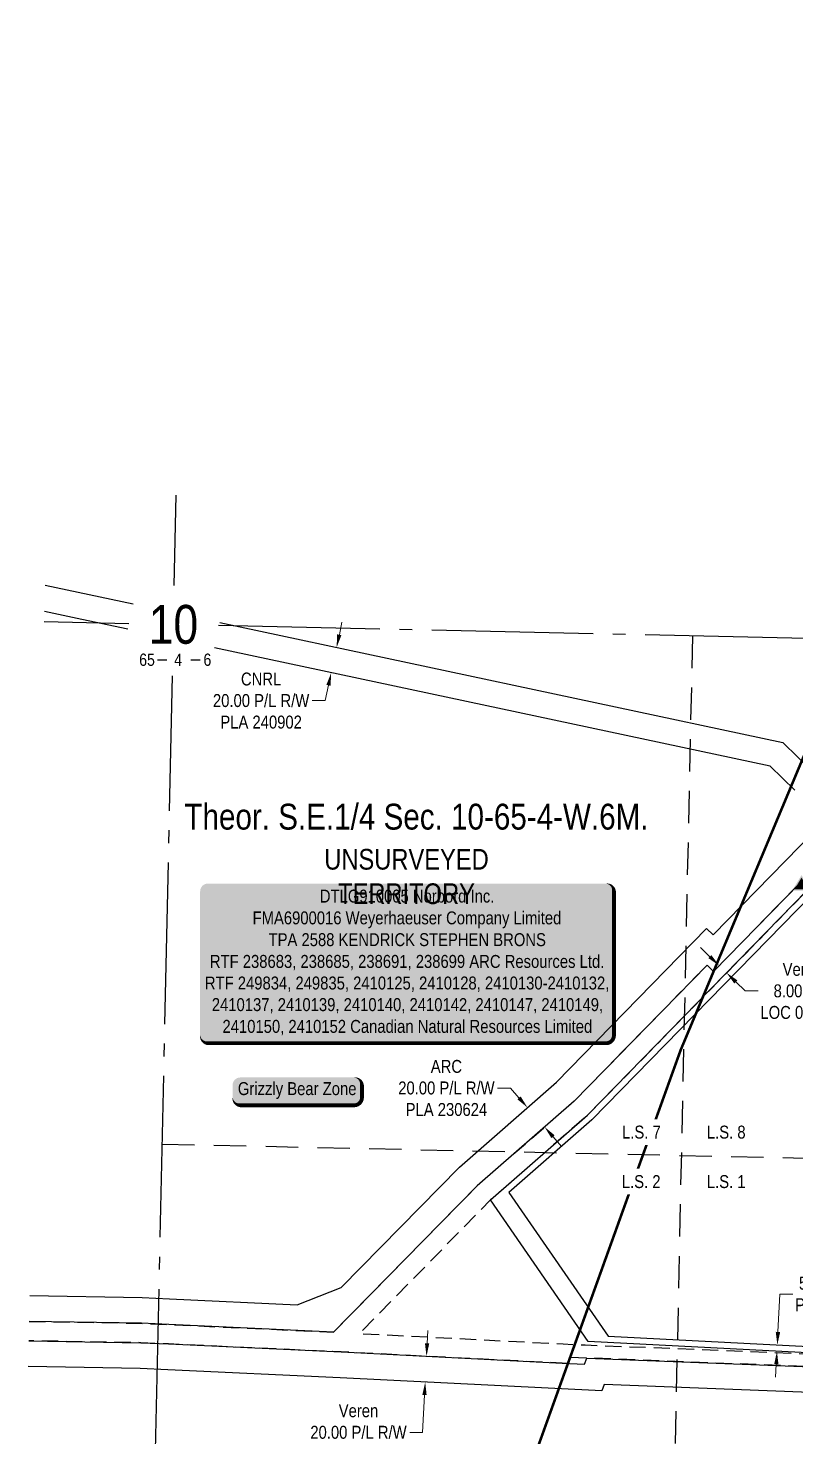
# Model space of a CAD drawing. Extents: x 393916 to 404684, y 6048329 to 6056646.
# Drawn here: x 401958 to 402551, y 6051895 to 6052984 of the extents above; entities that cross this region are included whole.
import ezdxf
from ezdxf.enums import TextEntityAlignment as Align

# ---------------------------------------------------------------- set-up
doc = ezdxf.new("R2010")
doc.units = 0
doc.header["$LTSCALE"] = 5
doc.header["$PDMODE"] = 34
doc.header["$PDSIZE"] = 0.03
for name, pattern in [('DASHDOT2', [12.7, 6.35, -3.175, 0, -3.175]), ('foc-ACCESSROAD', [3.75, 2.5, -1.25]), ('foc-LSD', [8, 5, -3]), ('foc-QUARTERLINE', [33, 25, -3, 2, -3])]:
    doc.linetypes.add(name, pattern=pattern)
doc.layers.get('Defpoints').update_dxf_attribs({"color": 9})
for name, color, linetype in [('10', 1, 'Continuous'), ('9', 3, 'Continuous'), ('AS-WILDLIFE', 131, 'DASHDOT2'), ('C-RW', 13, 'Continuous'), ('C-SYMBOL', 7, 'Continuous'), ('F-AR', 190, 'foc-ACCESSROAD'), ('F-RW', 190, 'Continuous'), ('L-MON', 1, 'Continuous'), ('L-QSEC', 8, 'foc-QUARTERLINE'), ('L-SECLBL', 7, 'Continuous'), ('L-SECTION-LSD', 7, 'foc-LSD'), ('L-UNS-T', 3, 'Continuous')]:
    doc.layers.add(name, color=color, linetype=linetype)
for name, color, linetype, lineweight in [('C-RW-T', 13, 'Continuous', 9), ('F-AR-T', 190, 'Continuous', 9), ('F-RW-T', 190, 'Continuous', 9)]:
    doc.layers.add(name, color=color, linetype=linetype, lineweight=lineweight)
doc.styles.add('100L', font='ARIALN.TTF', dxfattribs={"height": 11})
doc.styles.add('175L', font='ARIALN.TTF', dxfattribs={"height": 20})
doc.styles.add('80', font='ARIALN.TTF', dxfattribs={"height": 10})
doc.styles.add('80CG', font='ARIALN.TTF', dxfattribs={"height": 10})
doc.styles.add('80L', font='ARIALN.TTF', dxfattribs={"height": 10})
doc.styles.add('SIMPLEX', font='ARIALN.TTF')
doc.dimstyles.new('Compass 5 000', dxfattribs={"dimscale": 5, "dimtxt": 9, "dimasz": 2, "dimexe": 0.2, "dimexo": 0.0625, "dimgap": 0.5, "dimtad": 0, "dimtih": 1, "dimtoh": 1, "dimzin": 0, "dimdsep": 46, "dimtxsty": '80CG', "dimcen": 0.1, "dimse1": 1, "dimse2": 1, "dimclrd": 256, "dimclrt": 256, "dimaunit": 1, "dimadec": 4, "dimazin": 0, "dimtfac": 0.06, "dimtofl": 0, "dimtmove": 0, "dimatfit": 1, "dimfxl": 0.2, "dimtolj": 1, "dimtzin": 0, "dimlwd": -1, "dimarcsym": 0})

# ---------------------------------------------------------------- blocks, each defined once
blk = doc.blocks.new('L-SECLBL')
at = {"layer": '9', "color": 7}
for p, q in [((-5.1, -27.8), (-12.3, -27.8)), ((20.7, -27.8), (13.5, -27.8))]:
    blk.add_line(p, q, dxfattribs=at)
at = {"layer": '10', "color": 2, "style": 'SIMPLEX'}
blk.add_attdef('SEC', text='', height=30, dxfattribs=at).set_placement((0, 0), align=Align.MIDDLE)
at = {"layer": '10', "color": 5, "style": '80L'}
blk.add_attdef('TWP', text='', height=9.5, dxfattribs=at).set_placement((-14.4, -27.4), align=Align.MIDDLE_RIGHT)
blk.add_attdef('RGE', text='', height=9.5, dxfattribs=at).set_placement((3.6, -27.4), align=Align.MIDDLE_CENTER)
blk.add_attdef('MER', text='', height=9.5, dxfattribs=at).set_placement((23.2, -27.4), align=Align.MIDDLE_LEFT)
blk = doc.blocks.new('*U423')
h = blk.add_hatch(color=255)
edge = h.paths.add_edge_path()
edge.add_line((-154, -62.5), (154, -62.5))
edge.add_arc((154, -56.5), 6, 270, 360)
edge.add_line((160, -56.5), (160, 55))
edge.add_arc((154, 55), 6, 0, 90)
edge.add_line((154, 61), (-154, 61))
edge.add_arc((-154, 55), 6, 90, 180)
edge.add_line((-160, 55), (-160, -56.5))
edge.add_arc((-154, -56.5), 6, 180, 270)
at = {"color": 44, "flags": 128}
blk.add_lwpolyline([(-154, -62.5, 3, 3, 0), (154, -62.5, 3, 3, 0.414214), (160, -56.5, 3, 3, 0), (160, 55, 3, 0, 0.414214), (154, 61, 0, 0, 0), (-154, 61, 0, 0, 0.414214), (-160, 55, 0, 0, 0), (-160, -56.5, 0, 3, 0.414214)], format="xyseb", close=True, dxfattribs=at)
at = {"color": 44, "style": '80'}
blk.add_attdef('ENTER_TEXT_001', (-36, -5), '', height=10, dxfattribs=at)
blk = doc.blocks.new('*U425')
h = blk.add_hatch(color=255)
edge = h.paths.add_edge_path()
edge.add_line((-44, -11.5), (44, -11.5))
edge.add_arc((44, -5.5), 6, 270, 360)
edge.add_line((50, -5.5), (50, 4))
edge.add_arc((44, 4), 6, 0, 90)
edge.add_line((44, 10), (-44, 10))
edge.add_arc((-44, 4), 6, 90, 180)
edge.add_line((-50, 4), (-50, -5.5))
edge.add_arc((-44, -5.5), 6, 180, 270)
at = {"color": 131, "flags": 128}
blk.add_lwpolyline([(-44, -11.5, 3, 3, 0), (44, -11.5, 3, 3, 0.414214), (50, -5.5, 3, 3, 0), (50, 4, 3, 0, 0.414214), (44, 10, 0, 0, 0), (-44, 10, 0, 0, 0.414214), (-50, 4, 0, 0, 0), (-50, -5.5, 0, 3, 0.414214)], format="xyseb", close=True, dxfattribs=at)
at = {"color": 131, "style": '80'}
blk.add_attdef('ENTER_TEXT_001', (-36, -5), '', height=10, dxfattribs=at)
blk = doc.blocks.new('*D432')
at = {"layer": 'Defpoints', "color": 0, "transparency": 16777216}
for p in [(402495.1, 6052262.2), (402500.8, 6052256.6), (402497.9, 6052253.6)]:
    blk.add_point(p, dxfattribs=at)
at = {"layer": 'F-AR-T', "transparency": 16777216}
for p, q in [((402485, 6052266.1), (402477.8, 6052273.1)), ((402505, 6052246.6), (402512.2, 6052239.6)), ((402512.2, 6052239.6), (402522.2, 6052239.6))]:
    blk.add_line(p, q, dxfattribs=at)
for points in [[(402486.1, 6052267.3), (402483.8, 6052265), (402492.1, 6052259.2)], [(402506.2, 6052247.8), (402503.8, 6052245.4), (402497.9, 6052253.6)]]:
    blk.add_solid(points, dxfattribs=at)
at = {"layer": 'F-AR-T', "transparency": 16777216, "insert": (402556.5, 6052239.6), "char_height": 10, "attachment_point": 5, "style": '80CG'}
blk.add_mtext('\\A1;Veren\\P8.00 A/R\\PLOC 041125', dxfattribs=at)
blk = doc.blocks.new('*D433')
at = {"layer": 'Defpoints', "color": 0, "transparency": 16777216}
for p in [(402343.9, 6052149.4), (402347.5, 6052152.5), (402360.6, 6052137.5)]:
    blk.add_point(p, dxfattribs=at)
at = {"layer": 'F-AR-T', "transparency": 16777216}
for p, q in [((402330.8, 6052164.5), (402320.8, 6052164.5)), ((402337.3, 6052156.9), (402330.8, 6052164.5)), ((402363.7, 6052126.8), (402370.3, 6052119.3))]:
    blk.add_line(p, q, dxfattribs=at)
for points in [[(402338.6, 6052158), (402336.1, 6052155.8), (402343.9, 6052149.4)], [(402364.9, 6052127.9), (402362.4, 6052125.7), (402357.1, 6052134.4)]]:
    blk.add_solid(points, dxfattribs=at)
at = {"layer": 'F-AR-T', "transparency": 16777216, "insert": (402281.2, 6052164.5), "char_height": 10, "attachment_point": 5, "style": '80CG'}
blk.add_mtext('\\A1;ARC\\P20.00 P/L R/W\\PPLA 230624', dxfattribs=at)
blk = doc.blocks.new('*D441')
at = {"layer": 'C-RW-T', "transparency": 16777216}
for p, q in [((402537.6, 6051975.8), (402539.1, 6052005.1)), ((402539.1, 6052005.1), (402549.1, 6052005.1)), ((402536.3, 6051950.8), (402535.8, 6051940.9))]:
    blk.add_line(p, q, dxfattribs=at)
for points in [[(402535.9, 6051975.9), (402539.3, 6051975.7), (402537.1, 6051965.8)], [(402534.7, 6051950.9), (402538, 6051950.8), (402536.8, 6051960.8)]]:
    blk.add_solid(points, dxfattribs=at)
at = {"layer": 'Defpoints', "color": 0, "transparency": 16777216}
for p in [(402532.3, 6051966), (402537.1, 6051965.8), (402532, 6051961.1)]:
    blk.add_point(p, dxfattribs=at)
at = {"layer": 'C-RW-T', "transparency": 16777216, "insert": (402587.9, 6052005.1), "char_height": 10, "attachment_point": 5, "style": '80CG'}
blk.add_mtext('\\A1;CNRL\\P5.00 P/L R/W\\PPlan 062 0928\\PPLA 043410', dxfattribs=at)
blk = doc.blocks.new('*D442')
at = {"layer": 'Defpoints', "color": 0, "transparency": 16777216}
for p in [(402279, 6051956.3), (402264.8, 6051937), (402278, 6051936.4)]:
    blk.add_point(p, dxfattribs=at)
at = {"layer": 'F-RW-T', "transparency": 16777216}
for p, q in [((402266.3, 6051966.9), (402266.8, 6051976.9)), ((402264.2, 6051927.1), (402262.8, 6051898.1)), ((402262.8, 6051898.1), (402252.8, 6051898.1))]:
    blk.add_line(p, q, dxfattribs=at)
for points in [[(402264.6, 6051967), (402267.9, 6051966.9), (402265.8, 6051956.9)], [(402262.6, 6051927.1), (402265.9, 6051927), (402264.8, 6051937)]]:
    blk.add_solid(points, dxfattribs=at)
at = {"layer": 'F-RW-T', "transparency": 16777216, "insert": (402213.2, 6051898.1), "char_height": 10, "attachment_point": 5, "style": '80CG'}
blk.add_mtext('\\A1;Veren\\P20.00 P/L R/W\\PPLA 160067', dxfattribs=at)
blk = doc.blocks.new('STRIA')
blk.add_hatch(color=255).paths.add_polyline_path([(-0.04, 1.52), (-1.47, -0.87), (1.39, -0.87)])
blk = doc.blocks.new('STRIAA')
blk.add_blockref('STRIA', (0, 0))
blk = doc.blocks.new('STRIB')
at = {"color": 1}
blk.add_solid([(-1.12, -0.67), (-0.04, 1.13), (1.04, -0.67)], dxfattribs=at)
blk = doc.blocks.new('STRIBB')
blk.add_blockref('STRIB', (0, 0))
blk = doc.blocks.new('STRICC')
for name in ['STRIAA', 'STRIBB']:
    blk.add_blockref(name, (0, 0))
blk = doc.blocks.new('fdspike')
blk.add_blockref('STRICC', (0, 0))
blk = doc.blocks.new('*D592')
at = {"layer": 'C-RW-T', "transparency": 16777216}
for p, q in [((402198.4, 6052515.2), (402200.4, 6052525)), ((402190, 6052476.1), (402187.5, 6052464.2)), ((402187.5, 6052464.2), (402177.5, 6052464.2))]:
    blk.add_line(p, q, dxfattribs=at)
for points in [[(402196.7, 6052515.5), (402200, 6052514.8), (402196.3, 6052505.4)], [(402188.4, 6052476.4), (402191.6, 6052475.7), (402192.1, 6052485.8)]]:
    blk.add_solid(points, dxfattribs=at)
at = {"layer": 'Defpoints', "color": 0, "transparency": 16777216}
for p in [(402192.1, 6052485.8), (402269.5, 6052489.8), (402265.3, 6052470.2)]:
    blk.add_point(p, dxfattribs=at)
at = {"layer": 'C-RW-T', "transparency": 16777216, "insert": (402137.9, 6052464.2), "char_height": 10, "attachment_point": 5, "style": '80CG'}
blk.add_mtext('\\A1;CNRL\\P20.00 P/L R/W\\PPLA 240902', dxfattribs=at)

msp = doc.modelspace()

# ---------------------------------------------------------------- linework, layer by layer
at = {"layer": 'C-RW'}
for points in [[(401970.798, 6052553.535), (402039.049, 6052538.97)], [(402034.874, 6052519.403), (401999.281, 6052526.999), (401970.359, 6052533.171)], [(402106.062, 6052524.668), (402106.105, 6052524.659), (402541.376, 6052431.76), (402564.684, 6052409.001)], [(402550.546, 6052394.865), (402531.568, 6052413.395), (402101.887, 6052505.103)]]:
    msp.add_lwpolyline(points, dxfattribs=at)
at = {"layer": 'F-AR', "flags": 128}
msp.add_lwpolyline([(402874.213, 6051943.419), (402874.353, 6051943.412), (402895.957, 6051785.557), (402905.578, 6051715.227), (402899.134, 6051702.813), (402897.664, 6051699.973), (402894.111, 6051693.128), (402870.034, 6051646.72), (402865.429, 6051637.844), (402862.864, 6051639.172), (402856.553, 6051642.445), (402863.185, 6051655.223), (402887.994, 6051703.042), (402894.561, 6051715.698), (402895.246, 6051717.017), (402894.672, 6051721.216), (402890.816, 6051749.398), (402868.347, 6051913.694), (402867.616, 6051918.987), (402850.598, 6051934.598), (402685.633, 6051943.125), (402677.771, 6051936.014), (402617.881, 6051939.191), (402610.765, 6051946.995), (402609.9, 6051947.034), (402389.751, 6051955.629), (402377.019, 6051956.127), (402375.32, 6051951.381), (402370.765, 6051951.578), (402199.904, 6051960.331), (402193.242, 6051960.649), (402066.258, 6051966.5), (402044.899, 6051967.484), (401958.2, 6051968.93)], dxfattribs=at)
at = {"layer": 'F-RW'}
for points in [[(401958.2, 6051968.93), (402044.899, 6051967.484), (402066.258, 6051966.5), (402199.905, 6051960.342), (402370.765, 6051951.577), (402387.901, 6051950.835), (402389.752, 6051955.63), (402609.9, 6051947.04), (402850.59, 6051934.601), (402867.609, 6051918.983), (402868.346, 6051913.604), (402890.815, 6051749.397)], [(402865.778, 6051785.077), (402848.777, 6051909.136), (402842.375, 6051915.002), (402608.968, 6051927.07), (402403.236, 6051935.049), (402401.344, 6051930.148), (402198.966, 6051940.373), (402065.855, 6051946.506), (402044.247, 6051947.502), (401957.769, 6051948.943)]]:
    msp.add_lwpolyline(points, dxfattribs=at)
at = {"layer": 'L-QSEC'}
for p, q in [((402070.772, 6052553.216), (402072.28, 6052623.17)), ((401970.192, 6052525.426), (402035.617, 6052523.992)), ((402104.854, 6052522.474), (402872.817, 6052505.635)), ((402052.797, 6051719.086), (402069.265, 6052483.263))]:
    msp.add_line(p, q, dxfattribs=at)
at = {"layer": 'L-SECTION-LSD'}
for p, q in [((402471.472, 6052514.435), (402454.215, 6051710.282)), ((402061.462, 6052121.167), (402864.226, 6052103.566))]:
    msp.add_line(p, q, dxfattribs=at)

# ---------------------------------------------------------------- block references
ref = msp.add_blockref('*U425', (402165.849, 6052162.662), dxfattribs=dict(xscale=1.000423629385854, yscale=1.000423629385854, zscale=1.000423629385854))
ref.add_attrib('ENTER_TEXT_001', 'Grizzly Bear Zone', (402119.919, 6052159.042), dxfattribs={"color": 131, "height": 10.00424, "style": '80'})
at = {"layer": 'L-MON', "xscale": 4.997886449999975, "yscale": 4.997886449999975, "zscale": 4.997886449999975}
msp.add_blockref('fdspike', (402556.018, 6052321.634), dxfattribs=at)
at = {"layer": 'L-SECLBL', "xscale": 0.99957729, "yscale": 0.99957729, "zscale": 0.99957729}
msp.add_blockref('L-SECLBL', (402070.126, 6052523.235), dxfattribs=at).add_auto_attribs({'SEC': '10', 'TWP': '65', 'RGE': '4', 'MER': '6'})
at = {"layer": 'L-SECLBL'}
ref = msp.add_blockref('*U423', (402250.758, 6052261.683), dxfattribs=at)
ref.add_attrib('ENTER_TEXT_001', 'DTLG910005 Norbord Inc.', (402183.319, 6052307.979), dxfattribs={"layer": '0', "color": 44, "height": 10, "style": '80'})
ref.add_attrib('ENTER_TEXT_002', 'FMA6900016 Weyerhaeuser Company Limited', (402131.304, 6052291.135), dxfattribs={"layer": '0', "color": 44, "height": 10, "style": '80'})
ref.add_attrib('ENTER_TEXT_003', 'TPA 2588 KENDRICK STEPHEN BRONS', (402143.66, 6052274.291), dxfattribs={"layer": '0', "color": 44, "height": 10, "style": '80'})
ref.add_attrib('ENTER_TEXT_004', 'RTF 238683, 238685, 238691, 238699 ARC Resources Ltd.', (402098.275, 6052257.447), dxfattribs={"layer": '0', "color": 44, "height": 10, "style": '80'})
ref.add_attrib('ENTER_TEXT_005', 'RTF 249834, 249835, 2410125, 2410128, 2410130-2410132,', (402094.431, 6052240.74), dxfattribs={"layer": '0', "color": 44, "height": 10, "style": '80'})
ref.add_attrib('ENTER_TEXT_006', '2410137, 2410139, 2410140, 2410142, 2410147, 2410149,', (402099.786, 6052224.032), dxfattribs={"layer": '0', "color": 44, "height": 10, "style": '80'})
ref.add_attrib('ENTER_TEXT_007', '2410150, 2410152 Canadian Natural Resources Limited', (402108.04, 6052207.188), dxfattribs={"layer": '0', "color": 44, "height": 10, "style": '80'})

# ---------------------------------------------------------------- texts
at = {"layer": 'C-SYMBOL', "color": 3, "style": '175L'}
msp.add_text('Theor. S.E.1/4 Sec. 10-65-4-W.6M.', height=19.99155, dxfattribs=at).set_placement((402258.036, 6052358.447), align=Align.BOTTOM_CENTER)
at = {"layer": 'L-UNS-T', "color": 3, "insert": (402250.348, 6052328.04), "char_height": 15.99324, "attachment_point": 5, "style": '80L'}
msp.add_mtext_dynamic_manual_height_columns('UNSURVEYED TERRITORY', width=126.46721, gutter_width=47.52, heights=[0], dxfattribs=at)

# ---------------------------------------------------------------- dimensions: what is measured, and where the dimension line sits
at = {"layer": 'C-RW-T'}
for base, p1, p2, angle, text, picture, middle in [((402192.096, 6052485.849), (402269.477, 6052489.79), (402265.301, 6052470.225), 257.952096, 'CNRL\\P20.00 P/L R/W\\PPLA 240902', '*D592', (402137.944, 6052464.239)), ((402537.095, 6051965.781), (402532.001, 6051961.077), (402532.256, 6051966.03), 87.050967, 'CNRL\\P5.00 P/L R/W\\PPlan 062 0928\\PPLA 043410', '*D441', (402587.867, 6052005.054))]:
    dim = msp.add_linear_dim(base=base, p1=p1, p2=p2, angle=angle, text=text, dimstyle='Compass 5 000', dxfattribs=at)
    dim.commit()
    dim.dimension.update_dxf_attribs({"geometry": picture, "text_midpoint": middle, "dimtype": 161})
at = {"layer": 'F-AR-T'}
dim = msp.add_linear_dim(base=(402497.856, 6052253.565), p1=(402495.063, 6052262.152), p2=(402500.784, 6052256.562), angle=315.664686, text='Veren\\P8.00 A/R\\PLOC 041125', dimstyle='Compass 5 000', dxfattribs=at)
dim.commit()
dim.dimension.update_dxf_attribs({"geometry": '*D432', "text_midpoint": (402556.496, 6052239.588), "dimtype": 161})
dim = msp.add_aligned_dim(p1=(402360.626, 6052137.454), p2=(402347.457, 6052152.507), distance=4.689, text='ARC\\P20.00 P/L R/W\\PPLA 230624', dimstyle='Compass 5 000', dxfattribs=at)
dim.commit()
dim.dimension.update_dxf_attribs({"geometry": '*D433', "text_midpoint": (402281.22, 6052164.472)})
at = {"layer": 'F-RW-T'}
dim = msp.add_linear_dim(base=(402264.751, 6051937.049), p1=(402279.03, 6051956.277), p2=(402278.025, 6051936.379), angle=267.107661, text='Veren\\P20.00 P/L R/W\\PPLA 160067', dimstyle='Compass 5 000', dxfattribs=at)
dim.commit()
dim.dimension.update_dxf_attribs({"geometry": '*D442', "text_midpoint": (402213.242, 6051898.072), "dimtype": 161})

# ---------------------------------------------------------------- next in the draw order: texts
at = {"layer": 'L-SECTION-LSD', "char_height": 9.9958, "attachment_point": 1, "style": '100L', "bg_fill": 3, "box_fill_scale": 1.5, "bg_fill_color": 256, "bg_fill_transparency": 0}
for s, width, insert in [('L.S. 8', 30.414, (402482.63, 6052135.394)), ('L.S. 1', 30.00387, (402482.63, 6052097.125))]:
    msp.add_mtext_dynamic_manual_height_columns(s, width=width, gutter_width=55.023, heights=[0], dxfattribs=dict(at, insert=insert))

# ---------------------------------------------------------------- next in the draw order: linework, layer by layer
at = {"layer": 'AS-WILDLIFE', "const_width": 2, "flags": 128}
msp.add_lwpolyline([(402254.109, 6051614.689), (402462.364, 6052193.918), (402636.923, 6052610.789)], dxfattribs=at)
at = {"layer": 'C-RW'}
for points in [[(402610.363, 6051957.03), (402390.865, 6051968.366), (402315.349, 6052077.923), (402390.35, 6052143.535), (402560.301, 6052317.476)], [(402563.874, 6052313.98), (402393.64, 6052139.773), (402329.555, 6052083.71), (402406.197, 6051972.524), (402860.924, 6051949.099)]]:
    msp.add_lwpolyline(points, dxfattribs=at)
at = {"layer": 'F-AR', "flags": 128}
msp.add_lwpolyline([(401958.523, 6051983.923), (402045.397, 6051982.474), (402066.561, 6051981.501), (402193.942, 6051975.629), (402305.035, 6052088.822), (402380.027, 6052154.426), (402482.807, 6052259.62), (402487.819, 6052254.738), (402554.58, 6052323.064), (402731.434, 6052504.133), (402737.777, 6052510.626), (402746.226, 6052519.279), (402761.663, 6052535.084), (402793.138, 6052567.17), (402870.138, 6052645.65), (402883.234, 6052659.011), (402897.87, 6052673.914), (402914.029, 6052690.374), (402997.415, 6052775.297), (403110.346, 6052888.249), (403191.113, 6052969.611), (403205.845, 6052984.447), (403206.05, 6052973.274), (403205.397, 6052972.62), (403191.322, 6052958.446), (403123.373, 6052890.018), (403116.058, 6052882.653), (403115.278, 6052881.872), (403003.113, 6052769.683), (402913.797, 6052678.718), (402903.609, 6052668.343), (402883.001, 6052647.355), (402875.795, 6052640.013), (402798.799, 6052561.52), (402767.385, 6052529.495), (402757.519, 6052519.393), (402748.74, 6052510.401), (402742.728, 6052504.248), (402682.083, 6052442.157), (402676.489, 6052436.429), (402560.301, 6052317.476), (402390.35, 6052143.535), (402315.349, 6052077.923), (402213.882, 6051974.578), (402371.473, 6051966.554), (402388.619, 6051965.738), (402610.363, 6051957.022), (402611.266, 6051956.981), (402616.431, 6051961.688), (402619.131, 6051964.149), (402679.021, 6051960.972), (402681.401, 6051958.341), (402686.134, 6051953.114), (402860.817, 6051944.11)], dxfattribs=at)
at = {"layer": 'F-RW'}
for points in [[(401958.954, 6052003.9), (402046.024, 6052002.462), (402066.963, 6052001.485), (402165.906, 6051996.867), (402199.885, 6052010.294), (402291.285, 6052103.366), (402366.265, 6052168.959), (402482.449, 6052287.905), (402487.46, 6052283.02), (402710.371, 6052511.187)], [(402554.578, 6052323.069), (402487.819, 6052254.738), (402482.808, 6052259.622), (402380.027, 6052154.426), (402305.035, 6052088.822), (402193.942, 6051975.628), (402066.56, 6051981.495), (402045.387, 6051982.472), (401958.523, 6051983.922)]]:
    msp.add_lwpolyline(points, dxfattribs=at)

# ---------------------------------------------------------------- next in the draw order: texts
at = {"layer": 'L-SECTION-LSD', "char_height": 9.99577, "attachment_point": 1, "style": '100L', "bg_fill": 3, "box_fill_scale": 1.5, "bg_fill_color": 256, "bg_fill_transparency": 0}
for s, width, insert in [('\\pi2.3313;L.S. 7', 30.89353, (402414.7, 6052135.394)), ('\\pi2.1655;L.S. 2', 30.66638, (402414.7, 6052097.125))]:
    msp.add_mtext_dynamic_manual_height_columns(s, width=width, gutter_width=55.023, heights=[0], dxfattribs=dict(at, insert=insert))

doc.saveas('drawing.dxf')
